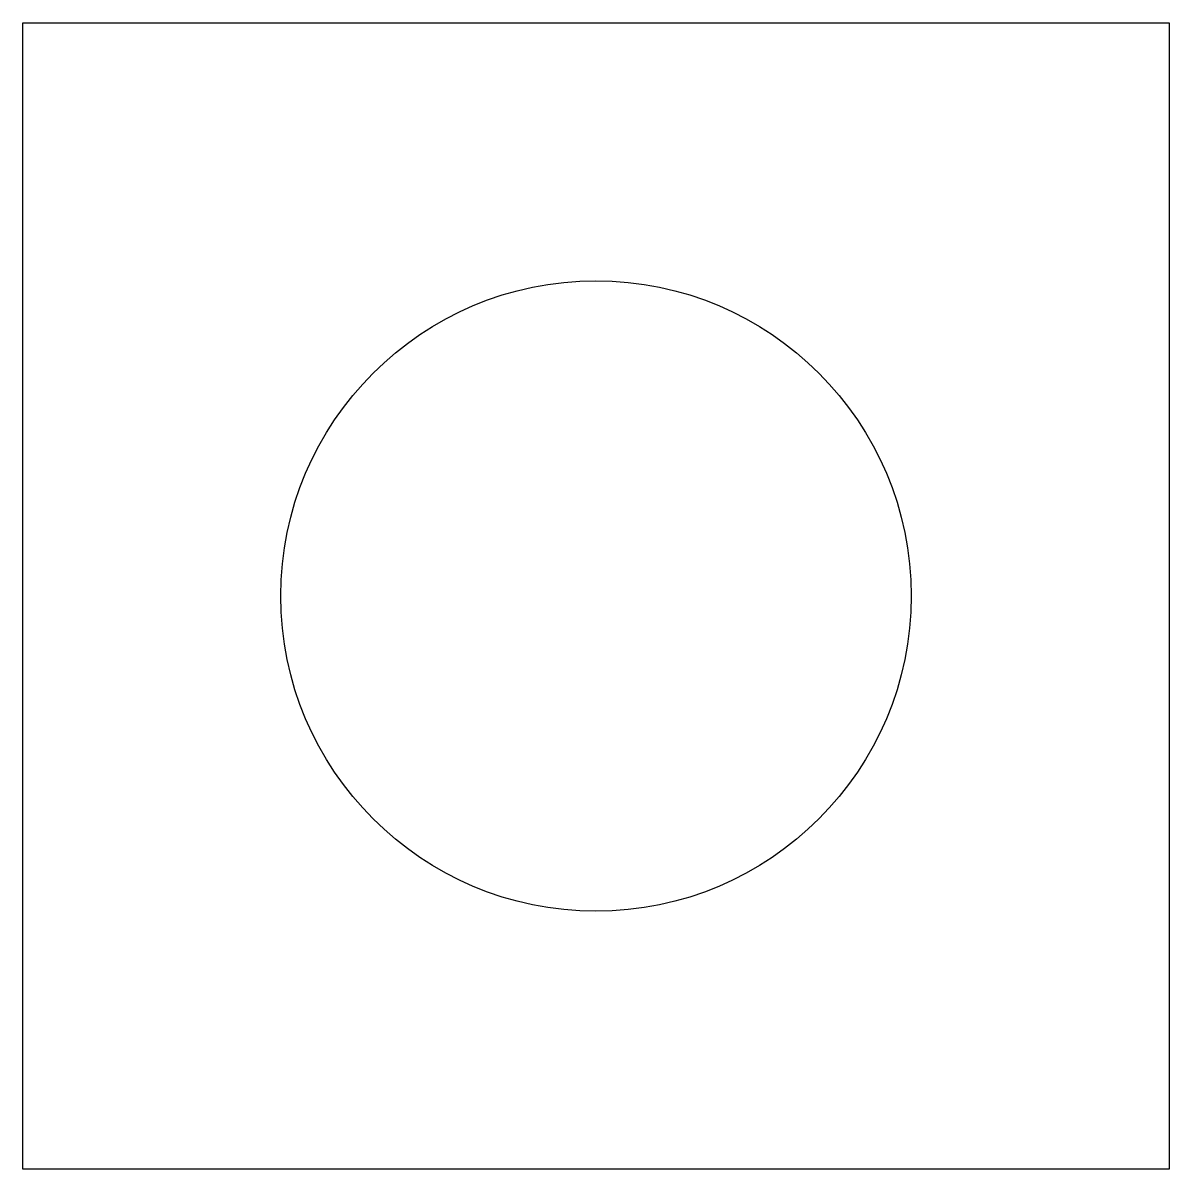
# Model space of a CAD drawing. Header units: millimetres. Extents: x -20 to 20, y -20 to 20.
import ezdxf

# ---------------------------------------------------------------- set-up
doc = ezdxf.new("R2010")
doc.units = ezdxf.units.MM
doc.layers.get('0').update_dxf_attribs({"linetype": 'CONTINUOUS'})

msp = doc.modelspace()

# ---------------------------------------------------------------- linework, layer by layer
msp.add_lwpolyline([(20, 20), (20, -20), (-20, -20), (-20, 20)], close=True)
msp.add_circle((0, 0), 11)

doc.saveas('drawing.dxf')
